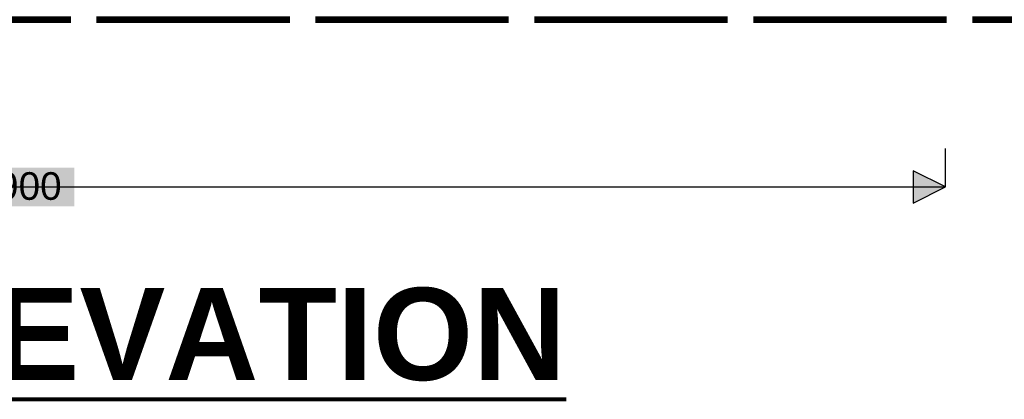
# Model space of a CAD drawing. Header units: millimetres. Extents: x 0 to 152, y 1 to 58.
# Drawn here: x 70.2 to 124.2, y 0.5 to 21.3 of the extents above; entities that cross this region are included whole.
import ezdxf

# ---------------------------------------------------------------- set-up
doc = ezdxf.new("R2010")
doc.units = ezdxf.units.MM
doc.linetypes.add('DASH_30_4', pattern=[11.994444, 10.583333, -1.411111])
for name, color, linetype in [('FILL', 7, 'Continuous'), ('LINES', 7, 'Continuous'), ('TEXT', 7, 'Continuous')]:
    doc.layers.add(name, color=color, linetype=linetype)
doc.styles.add('ARIAL', font='arial.ttf')
doc.styles.add('ARIAL_BOLD', font='arialbd.ttf')

msp = doc.modelspace()

# ---------------------------------------------------------------- hatches: boundary and pattern name
at = {"layer": 'FILL', "true_color": 0xffffff}
msp.add_hatch(color=7, dxfattribs=at).paths.add_polyline_path([(67.113, 13.215), (73.231, 13.215), (73.231, 11.098), (67.113, 11.098)])
at = {"layer": 'FILL', "true_color": 0xbfbfbf}
msp.add_hatch(color=7, dxfattribs=at).paths.add_polyline_path([(120.941, 12.156), (119.177, 13.038), (119.177, 11.274)])

# ---------------------------------------------------------------- linework, layer by layer
at = {"layer": 'LINES', "linetype": 'DASH_30_4', "lineweight": 106, "true_color": 0x0000ff}
msp.add_line((14.464, 21.329), (125.88, 21.329), dxfattribs=at)
at = {"layer": 'LINES', "lineweight": 20}
for p, q in [((120.941, 12.156), (120.941, 14.273)), ((19.403, 12.156), (120.941, 12.156))]:
    msp.add_line(p, q, dxfattribs=at)
at = {"layer": 'LINES', "lineweight": 53}
msp.add_line((40.182, 0.515), (100.162, 0.515), dxfattribs=at)
at = {"layer": 'LINES', "lineweight": 20}
msp.add_lwpolyline([(120.941, 12.156), (119.177, 13.038), (119.177, 11.274)], close=True, dxfattribs=at)

# ---------------------------------------------------------------- texts
at = {"layer": 'TEXT'}
for s, height, style, p in [('6900', 1.5155, 'ARIAL', (67.818, 11.451)), ('LEFT ELEVATION', 5.05178, 'ARIAL_BOLD', (40.182, 1.573))]:
    msp.add_text(s, height=height, dxfattribs=dict(at, style=style)).set_placement(p)

doc.saveas('drawing.dxf')
